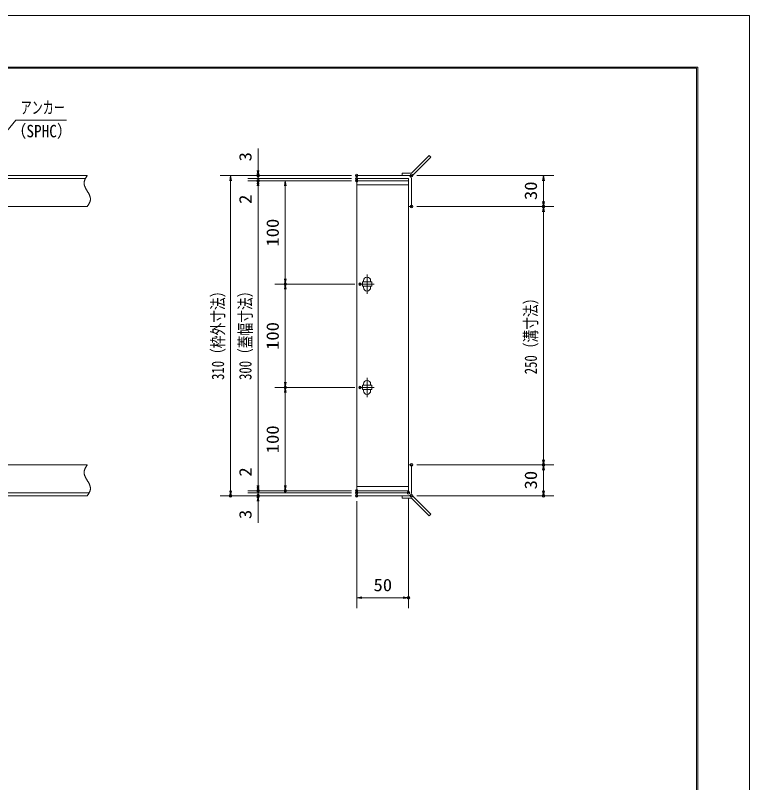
# Model space of a CAD drawing. Units: millimetres, scale not verified. Extents: x -1050 to 1050, y -742 to 742.
# Drawn here: x 340 to 1050, y 0 to 742 of the extents above; entities that cross this region are included whole.
import ezdxf
from ezdxf.enums import TextEntityAlignment as Align

# ---------------------------------------------------------------- set-up
doc = ezdxf.new("R2010")
doc.units = ezdxf.units.MM
doc.header["$LTSCALE"] = 5
doc.header["$PDMODE"] = 32
doc.header["$PDSIZE"] = 2.5
doc.linetypes.add('CHAIN1', pattern=[8, 5, -1, 1, -1])
doc.linetypes.add('DOUBLE_CHAIN1', pattern=[8.8, 5, -1, 0.6, -0.6, 0.6, -1])
for name, color, linetype, lineweight in [('0-0_7-図\u3000枠', 4, 'Continuous', 9), ('0-1_寸法注釈', 2, 'Continuous', 9), ('0-2_0', 2, 'Continuous', 9), ('0-3_DEFPOINTS', 134, 'Continuous', 9), ('0-4_蓋', 5, 'Continuous', 9), ('0-6_想像線', 134, 'DOUBLE_CHAIN1', 9), ('0-7_中心線', 6, 'CHAIN1', 9), ('0-8_アンカー', 7, 'Continuous', 9), ('0-9_枠', 7, 'Continuous', 9)]:
    doc.layers.add(name, color=color, linetype=linetype, lineweight=lineweight)
doc.styles.add('ＭＳ ゴシック', font='')
doc.styles.get('ＭＳ ゴシック').set_extended_font_data('MS Gothic')

# ---------------------------------------------------------------- blocks, each defined once
blk = doc.blocks.new('_OPEN')
at = {"layer": '0-2_0'}
blk.add_line((0, 0), (-5, 0), dxfattribs=at)
blk.add_lwpolyline([(-5, 0.833), (0, 0), (-5, -0.833)], dxfattribs=at)
blk = doc.blocks.new('A$C4F066A7F')
at = {"layer": '0-8_アンカー'}
for p, q in [((0, 96.52), (45.24, 96.52)), ((0, 85.02), (0, 96.52)), ((0, 85.02), (45.24, 85.02)), ((130.26, 0), (45.24, 85.02)), ((138.39, 8.13), (53.37, 93.15)), ((138.39, 8.13), (130.26, 0))]:
    blk.add_line(p, q, dxfattribs=at)
blk.add_arc((45.24, 85.02), 11.5, 45, 90, dxfattribs=at)
blk = doc.blocks.new('A$C6EB770D1')
at = {"layer": '0-8_アンカー'}
for p, q in [((130.257, 96.52), (45.237, 11.5)), ((138.388, 88.388), (53.368, 3.368)), ((138.388, 88.388), (130.257, 96.52)), ((0, 11.5), (45.237, 11.5)), ((0, 11.5), (0, 0)), ((0, 0), (45.237, 0))]:
    blk.add_line(p, q, dxfattribs=at)
blk.add_arc((45.237, 11.5), 11.5, 270, 315, dxfattribs=at)

msp = doc.modelspace()

# ---------------------------------------------------------------- linework, layer by layer
at = {"layer": '0-0_7-図\u3000枠'}
for p in [(-973.75, 691.25), (998.75, -691.25)]:
    msp.add_line(p, (998.75, 691.25), dxfattribs=at)
msp.add_lwpolyline([(-975, 692.5), (1000, 692.5), (1000, -692.5)], dxfattribs=at)
at = {"layer": '0-1_寸法注釈'}
for p, q in [((574.681, 592.475), (574.681, 613.588)), ((574.681, 589.475), (574.681, 594.475)), ((665.063, 587.475), (538.149, 587.475)), ((665.063, 587.475), (564.681, 587.475)), ((574.681, 584.475), (574.681, 587.475)), ((728.11, 587.475), (860.677, 587.475)), ((548.149, 582.475), (548.149, 282.475)), ((665.063, 584.475), (564.681, 584.475)), ((665.063, 584.475), (564.681, 584.475)), ((665.063, 582.475), (564.681, 582.475)), ((665.063, 582.475), (564.681, 582.475)), ((574.681, 584.475), (574.681, 582.475)), ((574.681, 579.475), (574.681, 574.475)), ((665.063, 582.475), (591.062, 582.475)), ((850.677, 582.475), (850.677, 562.475)), ((574.681, 577.475), (574.681, 556.362)), ((574.681, 577.475), (574.681, 287.475)), ((601.062, 577.475), (601.062, 487.475)), ((728.11, 557.475), (860.677, 557.475)), ((728.11, 557.475), (860.677, 557.475)), ((850.677, 552.475), (850.677, 312.475)), ((668.253, 482.475), (591.062, 482.475)), ((668.253, 482.475), (591.062, 482.475)), ((601.062, 477.475), (601.062, 387.475)), ((668.253, 382.475), (591.062, 382.475)), ((668.253, 382.475), (591.062, 382.475)), ((601.062, 377.475), (601.062, 287.475)), ((574.681, 287.475), (574.681, 308.588)), ((728.063, 307.475), (860.677, 307.475)), ((728.063, 307.475), (860.677, 307.475)), ((850.677, 302.475), (850.677, 282.475)), ((574.681, 285.475), (574.681, 290.475)), ((665.063, 282.475), (564.681, 282.475)), ((665.063, 282.475), (564.681, 282.475)), ((574.681, 280.475), (574.681, 282.475)), ((665.063, 282.475), (591.062, 282.475)), ((665.063, 277.475), (538.149, 277.475)), ((665.063, 280.475), (564.681, 280.475)), ((665.063, 280.475), (564.681, 280.475)), ((665.063, 277.475), (564.681, 277.475)), ((574.681, 280.475), (574.681, 277.475)), ((574.681, 275.475), (574.681, 270.475)), ((720.063, 275.475), (720.063, 168.953)), ((728.11, 277.475), (860.677, 277.475)), ((574.681, 272.475), (574.681, 251.362)), ((670.063, 272.475), (670.063, 168.953)), ((675.063, 178.953), (715.063, 178.953))]:
    msp.add_line(p, q, dxfattribs=at)
msp.add_lwpolyline([(389.478, 640.968), (340.425, 640.968), (312.702, 607.538)], dxfattribs=at)
at = {"layer": '0-3_DEFPOINTS'}
msp.add_lwpolyline([(-1050, -742.5), (-1050, 742.5), (1050, 742.5), (1050, -742.5)], close=True, dxfattribs=at)
for p in [(574.681, 587.475), (670.063, 587.475), (723.11, 587.475), (574.681, 582.475), (670.063, 584.475), (670.063, 582.475), (723.11, 557.475), (850.677, 557.475), (601.062, 482.475), (673.253, 482.475), (601.062, 382.475), (673.253, 382.475), (723.063, 307.475), (850.677, 307.475), (574.681, 282.475), (601.062, 282.475), (670.063, 282.475), (548.149, 277.475), (574.681, 277.475), (670.063, 280.475), (670.063, 280.475), (670.063, 277.475), (720.063, 280.475), (723.11, 277.475), (850.677, 277.475), (720.063, 178.953)]:
    msp.add_point(p, dxfattribs=at)
at = {"layer": '0-4_蓋'}
for p, q in [((670.063, 582.475), (670.063, 282.475)), ((670.063, 582.475), (720.063, 582.475)), ((720.063, 578.475), (670.063, 578.475)), ((675.563, 484.475), (675.563, 480.475)), ((684.563, 484.475), (675.563, 484.475)), ((676.563, 485.725), (676.563, 484.475)), ((683.563, 485.725), (683.563, 484.475)), ((684.563, 484.475), (684.563, 480.475)), ((684.563, 480.475), (675.563, 480.475)), ((676.563, 480.475), (676.563, 479.225)), ((683.563, 480.475), (683.563, 479.225)), ((684.563, 380.475), (675.563, 380.475)), ((676.563, 385.725), (676.563, 384.475)), ((676.563, 380.475), (676.563, 379.225)), ((683.563, 385.725), (683.563, 384.475)), ((683.563, 380.475), (683.563, 379.225)), ((684.563, 384.475), (684.563, 380.475)), ((670.063, 286.475), (720.063, 286.475))]:
    msp.add_line(p, q, dxfattribs=at)
for points in [[(720.063, 582.475), (720.063, 282.475), (670.063, 282.475)], [(684.563, 384.475), (675.563, 384.475), (675.563, 380.475)]]:
    msp.add_lwpolyline(points, dxfattribs=at)
for centre, start, end in [((680.063, 485.725), 0, 180), ((680.063, 479.225), 180, 0), ((680.063, 385.725), 0, 180), ((680.063, 379.225), 180, 0)]:
    msp.add_arc(centre, 3.5, start, end, dxfattribs=at)
at = {"layer": '0-4_蓋', "color": 7}
for p in [(670.063, 582.475), (670.063, 282.475)]:
    msp.add_point(p, dxfattribs=at)
at = {"layer": '0-6_想像線'}
for points in [[(409.55, 587.475), (409.359, 587.182), (409.169, 586.888), (408.98, 586.595), (408.792, 586.301), (408.608, 586.007), (408.427, 585.714), (408.249, 585.42), (408.076, 585.126), (407.909, 584.831), (407.747, 584.537), (407.592, 584.242), (407.443, 583.947), (407.303, 583.652), (407.171, 583.357), (407.048, 583.061), (406.935, 582.765), (406.832, 582.468), (406.741, 582.172), (406.661, 581.874), (406.593, 581.577), (406.538, 581.279), (406.497, 580.98), (406.47, 580.681), (406.458, 580.381), (406.46, 580.081), (406.476, 579.781), (406.505, 579.48), (406.547, 579.178), (406.601, 578.876), (406.666, 578.574), (406.743, 578.272), (406.829, 577.969), (406.926, 577.665), (407.032, 577.362), (407.147, 577.058), (407.27, 576.753), (407.401, 576.449), (407.538, 576.144), (407.683, 575.839)], [(407.683, 575.839), (407.833, 575.534), (407.989, 575.229), (408.15, 574.923), (408.316, 574.617), (408.485, 574.312), (408.657, 574.006), (408.833, 573.7), (409.01, 573.394), (409.189, 573.087), (409.369, 572.781), (409.55, 572.475), (409.55, 572.475)], [(411.417, 569.111), (411.267, 569.416), (411.111, 569.721), (410.95, 570.027), (410.784, 570.333), (410.615, 570.638), (410.443, 570.944), (410.267, 571.25), (410.09, 571.556), (409.911, 571.863), (409.731, 572.169), (409.55, 572.475)], [(409.55, 557.475), (409.741, 557.768), (409.931, 558.062), (410.12, 558.355), (410.308, 558.649), (410.492, 558.943), (410.673, 559.236), (410.851, 559.53), (411.024, 559.824), (411.191, 560.119), (411.353, 560.413), (411.508, 560.708), (411.657, 561.003), (411.797, 561.298), (411.929, 561.593), (412.052, 561.889), (412.165, 562.185), (412.268, 562.481), (412.359, 562.778), (412.439, 563.076), (412.507, 563.373), (412.562, 563.671), (412.603, 563.97), (412.63, 564.269), (412.642, 564.569), (412.64, 564.869), (412.624, 565.169), (412.595, 565.47), (412.553, 565.772), (412.499, 566.074), (412.434, 566.376), (412.357, 566.678), (412.271, 566.981), (412.174, 567.285), (412.068, 567.588), (411.953, 567.892), (411.83, 568.197), (411.699, 568.501), (411.562, 568.806), (411.417, 569.111)], [(409.55, 307.475), (409.359, 307.182), (409.169, 306.888), (408.98, 306.595), (408.792, 306.301), (408.608, 306.007), (408.427, 305.714), (408.249, 305.42), (408.076, 305.126), (407.909, 304.831), (407.747, 304.537), (407.592, 304.242), (407.443, 303.947), (407.303, 303.652), (407.171, 303.357), (407.048, 303.061), (406.935, 302.765), (406.832, 302.468), (406.741, 302.172), (406.661, 301.874), (406.593, 301.577), (406.538, 301.279), (406.497, 300.98), (406.47, 300.681), (406.458, 300.381), (406.46, 300.081), (406.476, 299.781), (406.505, 299.48), (406.547, 299.178), (406.601, 298.876), (406.666, 298.574), (406.743, 298.272), (406.829, 297.969), (406.926, 297.665), (407.032, 297.362), (407.147, 297.058), (407.27, 296.753), (407.401, 296.449), (407.538, 296.144), (407.683, 295.839)], [(407.683, 295.839), (407.833, 295.534), (407.989, 295.229), (408.15, 294.923), (408.316, 294.617), (408.485, 294.312), (408.657, 294.006), (408.833, 293.7), (409.01, 293.394), (409.189, 293.087), (409.369, 292.781), (409.55, 292.475)], [(411.417, 289.111), (411.267, 289.416), (411.111, 289.721), (410.95, 290.027), (410.784, 290.333), (410.615, 290.638), (410.443, 290.944), (410.267, 291.25), (410.09, 291.556), (409.911, 291.863), (409.731, 292.169), (409.55, 292.475)], [(409.55, 277.475), (409.741, 277.768), (409.931, 278.062), (410.12, 278.355), (410.308, 278.649), (410.492, 278.943), (410.673, 279.236), (410.851, 279.53), (411.024, 279.824), (411.191, 280.119), (411.353, 280.413), (411.508, 280.708), (411.657, 281.003), (411.797, 281.298), (411.929, 281.593), (412.052, 281.889), (412.165, 282.185), (412.268, 282.481), (412.359, 282.778), (412.439, 283.076), (412.507, 283.373), (412.562, 283.671), (412.603, 283.97), (412.63, 284.269), (412.642, 284.569), (412.64, 284.869), (412.624, 285.169), (412.595, 285.47), (412.553, 285.772), (412.499, 286.074), (412.434, 286.376), (412.357, 286.678), (412.271, 286.981), (412.174, 287.285), (412.068, 287.588), (411.953, 287.892), (411.83, 288.197), (411.699, 288.501), (411.562, 288.806), (411.417, 289.111)]]:
    msp.add_lwpolyline(points, dxfattribs=at)
at = {"layer": '0-7_中心線'}
for p, q in [((680.063, 491.775), (680.063, 473.175)), ((686.872, 482.475), (673.253, 482.475)), ((680.063, 391.775), (680.063, 373.175)), ((686.872, 382.475), (673.253, 382.475))]:
    msp.add_line(p, q, dxfattribs=at)
at = {"layer": '0-9_枠'}
for p, q in [((-795.45, 587.475), (409.55, 587.475)), ((670.063, 584.475), (670.063, 587.475)), ((670.063, 587.475), (720.063, 587.475)), ((-792.45, 584.475), (407.714, 584.475)), ((720.063, 584.475), (670.063, 584.475)), ((720.063, 557.475), (720.063, 584.475)), ((723.063, 557.475), (723.063, 584.475)), ((204.55, 557.475), (409.55, 557.475)), ((720.063, 557.475), (723.063, 557.475)), ((204.55, 307.475), (409.55, 307.475)), ((720.063, 307.475), (723.063, 307.475)), ((720.063, 307.475), (720.063, 280.475)), ((723.063, 307.475), (723.063, 280.475)), ((-795.45, 277.475), (409.55, 277.475)), ((-792.45, 280.475), (411.386, 280.475)), ((720.063, 280.475), (670.063, 280.475))]:
    msp.add_line(p, q, dxfattribs=at)
msp.add_lwpolyline([(670.063, 280.475), (670.063, 277.475), (720.063, 277.475)], dxfattribs=at)
for centre, start, end in [((720.063, 584.475), 0, 90), ((720.063, 280.475), 270, 0)]:
    msp.add_arc(centre, 3, start, end, dxfattribs=at)

# ---------------------------------------------------------------- block references
at = {"layer": '0-1_寸法注釈'}
for p, rotation in [((548.149, 587.475), 90), ((574.681, 587.475), 270), ((574.681, 584.475), 270), ((850.677, 587.475), 90), ((574.681, 584.475), 90), ((574.681, 582.475), 90), ((574.681, 582.475), 90), ((601.062, 582.475), 90), ((850.677, 557.475), 270), ((850.677, 557.475), 90), ((601.062, 482.475), 270), ((601.062, 482.475), 90), ((601.062, 382.475), 270), ((601.062, 382.475), 90), ((850.677, 307.475), 270), ((850.677, 307.475), 90), ((548.149, 277.475), 270), ((574.681, 282.475), 270), ((574.681, 282.475), 270), ((574.681, 280.475), 270), ((601.062, 282.475), 270), ((850.677, 277.475), 270), ((574.681, 280.475), 90), ((574.681, 277.475), 90), ((670.063, 178.953), 180)]:
    msp.add_blockref('_OPEN', p, dxfattribs=dict(at, rotation=rotation))
msp.add_blockref('_OPEN', (720.063, 178.953), dxfattribs=at)
at = {"layer": '0-8_アンカー', "xscale": 0.2, "yscale": 0.2}
for name, p in [('A$C6EB770D1', (714.063, 587.475)), ('A$C4F066A7F', (714.063, 258.171))]:
    msp.add_blockref(name, p, dxfattribs=at)

# ---------------------------------------------------------------- texts
at = {"layer": '0-1_寸法注釈', "color": 7, "style": 'ＭＳ ゴシック'}
for s, height, width, p in [('アンカー', 12.02, 0.65, (345.202, 643.655)), ('（SPHC）', 12.03, 0.9, (335.929, 620.865)), ('50', 12.02, 1.1, (686.329, 181.64))]:
    msp.add_text(s, height=height, dxfattribs=dict(at, width=width)).set_placement(p, align=Align.BOTTOM_LEFT)
for s, height, width, p in [('3', 12.02, 1.1, (571.994, 601.165)), ('30', 12.02, 1.1, (847.99, 563.742)), ('2', 12.02, 1.1, (571.994, 560.052)), ('100', 12.02, 1.1, (598.375, 518.72)), ('310（枠外寸法）', 12.03, 0.75, (545.462, 389.682)), ('300（蓋幅寸法）', 12.03, 0.75, (571.994, 389.682)), ('250（溝寸法）', 12.03, 0.75, (847.99, 395.184)), ('100', 12.02, 1.1, (598.375, 418.72)), ('100', 12.02, 1.1, (598.375, 318.72)), ('2', 12.02, 1.1, (571.994, 296.165)), ('30', 12.02, 1.1, (847.99, 283.742)), ('3', 12.02, 1.1, (571.994, 255.052))]:
    msp.add_text(s, height=height, rotation=90, dxfattribs=dict(at, width=width)).set_placement(p, align=Align.BOTTOM_LEFT)

doc.saveas('drawing.dxf')
